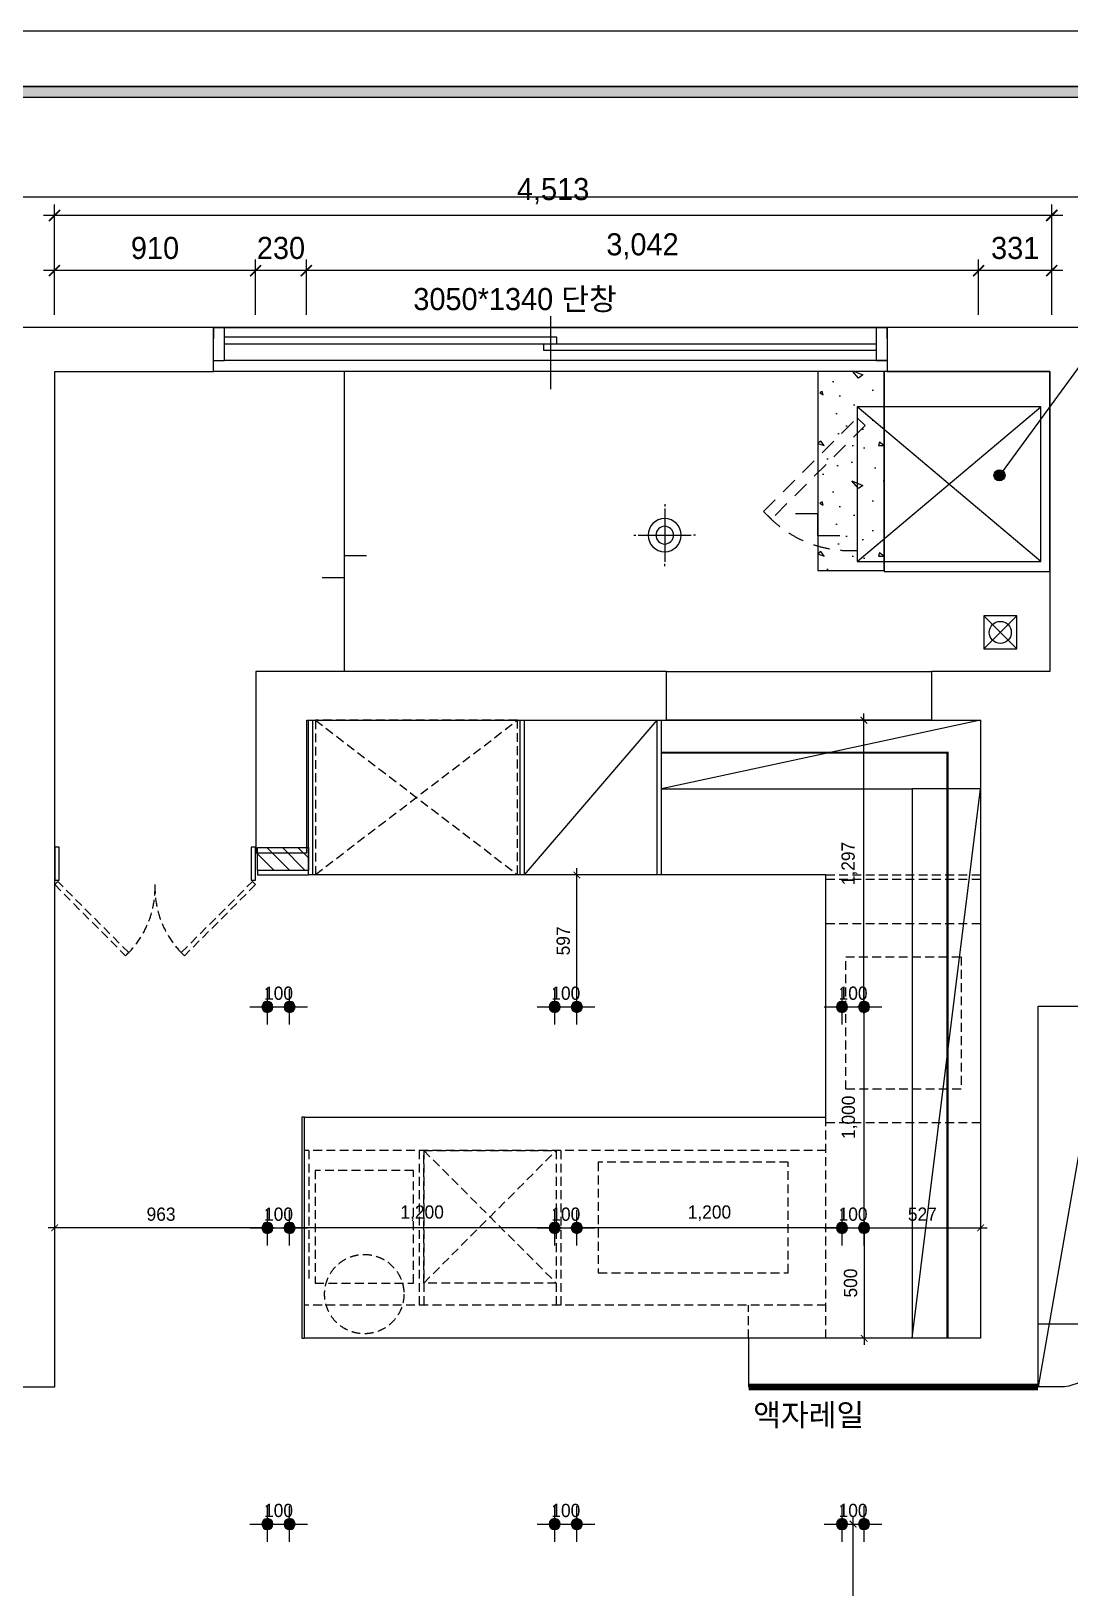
# Model space of a CAD drawing. Header units: inches. Extents: x 262342 to 305842, y 10210 to 38486.
# Drawn here: x 291561 to 296261, y 30941 to 37986 of the extents above; entities that cross this region are included whole.
import ezdxf
from ezdxf.enums import TextEntityAlignment as Align

# ---------------------------------------------------------------- set-up
doc = ezdxf.new("R2010")
doc.units = ezdxf.units.IN
doc.header["$LTSCALE"] = 50
doc.header["$MEASUREMENT"] = 0
for name, pattern in [('DH-HID2', [1.2, 0.8, -0.4]), ('HID', [2.5, 1.5, -1]), ('PHANTOM2', [1.25, 0.625, -0.125, 0.125, -0.125, 0.125, -0.125])]:
    doc.linetypes.add(name, pattern=pattern)
for name, color, linetype in [('0-ELC TEXT', 7, 'Continuous'), ('03-TEXT', 3, 'Continuous'), ('03-WAL NEW', 3, 'Continuous'), ('06-FUR', 6, 'Continuous'), ('06-LIGHT', 4, 'Continuous'), ('07-DIM', 5, 'Continuous'), ('07-DIM WAL', 5, 'Continuous'), ('2CONTINUOUS', 2, 'Continuous'), ('3.기호.계단선', 30, 'Continuous'), ('C-WIN', 4, 'Continuous'), ('CEIL-DOOR', 6, 'Continuous'), ('FORM(YOURNAME)-1', 1, 'Continuous'), ('FORM(YOURNAME)-11', 1, 'Continuous'), ('FU-FURM', 251, 'DH-HID2'), ('fur', 6, 'Continuous'), ('HAT', 8, 'Continuous'), ('RC-LIGHT', 7, 'Continuous'), ('U-LANP', 6, 'Continuous')]:
    doc.layers.add(name, color=color, linetype=linetype)
doc.styles.add('HY 울릉도 L', font='')
doc.styles.add('YOURNAME', font='HY울릉도M.TTF')
doc.styles.add('코레일둥고', font='Korail_Round_Gothic_Medium.ttf')
doc.styles.get('HY 울릉도 L').set_extended_font_data('HY울릉도L')
doc.dimstyles.new('30', dxfattribs={"dimscale": 30, "dimtxt": 2, "dimasz": 1, "dimexe": 1, "dimexo": 1, "dimgap": 1, "dimtad": 1, "dimdec": 0, "dimrnd": 0.05, "dimdsep": 46, "dimlunit": 6, "dimtxsty": 'HY 울릉도 L', "dimblk": 'ARCHTICK', "dimcen": 2.5, "dimdle": 1, "dimclrd": 133, "dimclre": 133, "dimclrt": 30, "dimadec": 0, "dimazin": 0, "dimtfac": 1, "dimtdec": 0, "dimtix": 1, "dimtmove": 2, "dimatfit": 3, "dimldrblk": 'ARCHTICK', "dimfxl": 1, "dimlwd": -1, "dimlwe": -1, "dimarcsym": 0})
doc.dimstyles.new('50', dxfattribs={"dimscale": 50, "dimtxt": 2, "dimasz": 1, "dimexe": 1, "dimexo": 1, "dimgap": 1, "dimtad": 1, "dimdec": 0, "dimrnd": 0.05, "dimdsep": 46, "dimlunit": 6, "dimtxsty": 'HY 울릉도 L', "dimblk": 'ARCHTICK', "dimcen": 2.5, "dimdle": 1, "dimclrd": 133, "dimclre": 133, "dimclrt": 30, "dimadec": 0, "dimazin": 0, "dimtfac": 1, "dimtdec": 0, "dimtix": 1, "dimtmove": 2, "dimatfit": 3, "dimldrblk": 'ARCHTICK', "dimfxl": 1, "dimlwd": -1, "dimlwe": -1, "dimarcsym": 0})
pattern_1 = [(135, (315434.546, 31989.57), (-35.35534, -35.35534), [])]

# ---------------------------------------------------------------- blocks, each defined once
blk = doc.blocks.new('FORM-ELEVATION')
at = {"layer": 'FORM(YOURNAME)-11'}
h = blk.add_hatch(color=256, dxfattribs=at)
h.dxf.hatch_style = 1
h.paths.add_polyline_path([(-10309, 35708), (71691, 35708), (71691, 35508), (-10309, 35508)])
h.paths.add_polyline_path([(-10309, -21492), (71691, -21492), (71691, -21692), (-10309, -21692)])
at = {"layer": 'Defpoints', "color": 158}
for points in [[(-10309, -21692), (71691, -21692), (71691, 35708), (-10309, 35708)], [(-8309, 33708), (61071, 33708), (61071, -19692), (-8309, -19692)]]:
    blk.add_lwpolyline(points, close=True, dxfattribs=at)
at = {"layer": 'FORM(YOURNAME)-11', "color": 250}
blk.add_lwpolyline([(-11309, -22692), (72691, -22692), (72691, 36708), (-11309, 36708)], close=True, dxfattribs=at)
at = {"layer": 'FORM(YOURNAME)-11'}
blk.add_lwpolyline([(-10309, 35708), (71691, 35708), (71691, 35508), (-10309, 35508)], close=True, dxfattribs=at)
at = {"layer": 'FORM(YOURNAME)-11', "color": 3, "style": 'YOURNAME'}
for tag, height, p in [('1', 450, (71041, -1219)), ('2', 450, (71041, -1863)), ('3', 450, (71041, -3150)), ('4', 450, (71041, -5081)), ('5', 515, (71041, -7398)), ('6', 515, (71041, -9650)), ('7', 515, (71041, -11903)), ('8', 515, (71041, -14155)), ('9', 515, (71041, -16408)), ('10', 515, (66791, -18596)), ('11', 515, (71041, -18660)), ('12', 515, (66791, -20848)), ('13', 515, (71041, -20848))]:
    blk.add_attdef(tag, text='', height=height, dxfattribs=at).set_placement(p, align=Align.MIDDLE_RIGHT)
blk = doc.blocks.new('_ArchTick')
at = {"color": 0, "linetype": 'ByBlock', "const_width": 0.15}
blk.add_lwpolyline([(-0.5, -0.5), (0.5, 0.5)], dxfattribs=at)
blk = doc.blocks.new('*D1204')
at = {"layer": '07-DIM', "color": 133}
for p, q in [((291666, 36702), (291666, 37202)), ((296179, 36702), (296179, 37202)), ((296229, 37152), (291616, 37152))]:
    blk.add_line(p, q, dxfattribs=at)
at = {"layer": 'Defpoints', "color": 0}
for p in [(291666, 37152), (291666, 36652), (296179, 36652)]:
    blk.add_point(p, dxfattribs=at)
at = {"layer": '07-DIM', "color": 133, "xscale": 50, "yscale": 50, "zscale": 50, "rotation": 180}
blk.add_blockref('_ArchTick', (291666, 37152), dxfattribs=at)
at = {"layer": '07-DIM', "color": 133, "xscale": 50, "yscale": 50, "zscale": 50}
blk.add_blockref('_ArchTick', (296179, 37152), dxfattribs=at)
at = {"layer": '07-DIM', "color": 30, "insert": (293922.5, 37262), "char_height": 100, "attachment_point": 5, "style": 'HY 울릉도 L'}
blk.add_mtext('4,513', dxfattribs=at)
blk = doc.blocks.new('*D1205')
at = {"layer": '07-DIM', "color": 133}
for p, q in [((292806, 36702), (292806, 36952)), ((295848, 36702), (295848, 36952)), ((295898, 36902), (292756, 36902))]:
    blk.add_line(p, q, dxfattribs=at)
at = {"layer": 'Defpoints', "color": 0}
for p in [(292806, 36902), (292806, 36652), (295848, 36652)]:
    blk.add_point(p, dxfattribs=at)
at = {"layer": '07-DIM', "color": 133, "xscale": 50, "yscale": 50, "zscale": 50, "rotation": 180}
blk.add_blockref('_ArchTick', (292806, 36902), dxfattribs=at)
at = {"layer": '07-DIM', "color": 133, "xscale": 50, "yscale": 50, "zscale": 50}
blk.add_blockref('_ArchTick', (295848, 36902), dxfattribs=at)
at = {"layer": '07-DIM', "color": 30, "insert": (294327, 37012), "char_height": 100, "attachment_point": 5, "style": 'HY 울릉도 L'}
blk.add_mtext('3,042', dxfattribs=at)
blk = doc.blocks.new('*D1206')
at = {"layer": '07-DIM', "color": 133}
for p, q in [((295848, 36702), (295848, 36952)), ((296179, 36702), (296179, 36952)), ((296229, 36902), (295798, 36902))]:
    blk.add_line(p, q, dxfattribs=at)
at = {"layer": 'Defpoints', "color": 0}
for p in [(295848, 36902), (295848, 36652), (296179, 36652)]:
    blk.add_point(p, dxfattribs=at)
at = {"layer": '07-DIM', "color": 133, "xscale": 50, "yscale": 50, "zscale": 50, "rotation": 180}
blk.add_blockref('_ArchTick', (295848, 36902), dxfattribs=at)
at = {"layer": '07-DIM', "color": 133, "xscale": 50, "yscale": 50, "zscale": 50}
blk.add_blockref('_ArchTick', (296179, 36902), dxfattribs=at)
at = {"layer": '07-DIM', "color": 30, "insert": (296013.5, 37004.2), "char_height": 100, "attachment_point": 5, "style": 'HY 울릉도 L'}
blk.add_mtext('331', dxfattribs=at)
blk = doc.blocks.new('*D1228')
at = {"layer": '07-DIM', "color": 133}
for p, q in [((292576, 36702), (292576, 36952)), ((292806, 36702), (292806, 36952)), ((292856, 36902), (292526, 36902))]:
    blk.add_line(p, q, dxfattribs=at)
at = {"layer": 'Defpoints', "color": 0}
for p in [(292576, 36902), (292576, 36652), (292806, 36652)]:
    blk.add_point(p, dxfattribs=at)
at = {"layer": '07-DIM', "color": 133, "xscale": 50, "yscale": 50, "zscale": 50}
blk.add_blockref('_ArchTick', (292576, 36902), dxfattribs=at)
at = {"layer": '07-DIM', "color": 133, "xscale": 50, "yscale": 50, "zscale": 50, "rotation": 180}
blk.add_blockref('_ArchTick', (292806, 36902), dxfattribs=at)
at = {"layer": '07-DIM', "color": 30, "insert": (292691, 37004.2), "char_height": 100, "attachment_point": 5, "style": 'HY 울릉도 L'}
blk.add_mtext('230', dxfattribs=at)
blk = doc.blocks.new('*D1229')
at = {"layer": '07-DIM', "color": 133}
for p, q in [((291666, 36752), (291666, 36952)), ((292576, 36702), (292576, 36952)), ((292626, 36902), (291616, 36902))]:
    blk.add_line(p, q, dxfattribs=at)
at = {"layer": 'Defpoints', "color": 0}
for p in [(291666, 36902), (291666, 36702), (292576, 36652)]:
    blk.add_point(p, dxfattribs=at)
at = {"layer": '07-DIM', "color": 133, "xscale": 50, "yscale": 50, "zscale": 50, "rotation": 180}
blk.add_blockref('_ArchTick', (291666, 36902), dxfattribs=at)
at = {"layer": '07-DIM', "color": 133, "xscale": 50, "yscale": 50, "zscale": 50}
blk.add_blockref('_ArchTick', (292576, 36902), dxfattribs=at)
at = {"layer": '07-DIM', "color": 30, "insert": (292121, 37004.2), "char_height": 100, "attachment_point": 5, "style": 'HY 울릉도 L'}
blk.add_mtext('910', dxfattribs=at)
blk = doc.blocks.new('vudausseh')
for p, q in [((274371, 35190), (274521, 35340)), ((274371, 35340), (274521, 35190))]:
    blk.add_line(p, q)
blk.add_lwpolyline([(274371, 35190), (274521, 35190), (274521, 35340), (274371, 35340)], close=True)
blk.add_circle((274446, 35265), 50)
at = {"layer": '2CONTINUOUS'}
for points in [[(269792, 36135.5), (269792, 35935.5), (269927, 35935.5), (269927, 31850.5), (270167, 31850.5), (270167, 36445.5), (270885, 36445.5), (270885, 36645.5), (269967, 36645.5), (269967, 36135.5), (269792, 36135.5)], [(273935, 36645.5), (273935, 36445.5), (274670, 36445.5), (274670, 35087.5), (274135, 35087.5), (274135, 34867.5), (274357, 34867.5), (274357, 32070.5), (273307, 32070.5), (273307, 31850.5), (274617, 31850.5), (274617, 33574), (274823, 33574), (274823, 36645.5), (273935, 36645.5)], [(272935, 35087.5), (271078, 35087.5), (271078, 34267.5), (271308, 34267.5), (271308, 34867.5), (272935, 34867.5), (272935, 35087.5)]]:
    blk.add_lwpolyline(points, dxfattribs=at)
at = {"layer": '3.기호.계단선', "color": 7}
for p, q in [((271478, 35087.5), (271478, 36445.5)), ((275899, 32134), (274617, 32134))]:
    blk.add_line(p, q, dxfattribs=at)
blk.add_lwpolyline([(274670, 36445.5), (273920, 36445.5), (273920, 35540.5), (274670, 35540.5), (274670, 36445.5)], dxfattribs=at)
at = {"layer": 'C-WIN'}
for p, q in [((273885, 36645.5), (270935, 36645.5)), ((272410, 36695.5), (272410, 36365.5)), ((273885, 36495.5), (270935, 36495.5)), ((273935, 36495.5), (270935, 36495.5))]:
    blk.add_line(p, q, dxfattribs=at)
for points in [[(270885, 36645.5), (273935, 36645.5), (273935, 36445.5), (270885, 36445.5)], [(272935, 35087.5), (274135, 35087.5), (274135, 34867.5), (272935, 34867.5)]]:
    blk.add_lwpolyline(points, close=True, dxfattribs=at)
for points in [[(270885, 36495.5), (270935, 36495.5), (270935, 36645.5), (270885, 36645.5), (270885, 36595.5)], [(273935, 36595.5), (273935, 36645.5), (273885, 36645.5), (273885, 36495.5), (273935, 36495.5)], [(270935, 36570.5), (272440, 36570.5), (272440, 36600.5), (270935, 36600.5)], [(273885, 36540.5), (272380, 36540.5), (272380, 36570.5), (273885, 36570.5)]]:
    blk.add_lwpolyline(points, dxfattribs=at)
at = {"layer": '0-ELC TEXT', "style": '코레일둥고'}
blk.add_text('3050*1340 단창', height=100, dxfattribs=at).set_placement((271790, 36723.5))
blk = doc.blocks.new('VJSWJDEH')
at = {"layer": '03-WAL NEW'}
h = blk.add_hatch(dxfattribs=at)
h.set_pattern_fill('_USER', color=256, scale=50, angle=135, pattern_type=0)
h.set_pattern_definition(pattern_1)
h.paths.add_polyline_path([(292585, 34291.5), (292815, 34291.5), (292815, 34187.5), (292585, 34187.5)])
h = blk.add_hatch(dxfattribs=at)
h.set_pattern_fill('_USER', color=256, scale=50, angle=135, pattern_type=0)
h.set_pattern_definition(pattern_1)
h.paths.add_polyline_path([(292585, 34291.5), (292815, 34291.5), (292815, 34187.5), (292585, 34187.5)])
at = {"layer": '3.기호.계단선'}
h = blk.add_hatch(dxfattribs=at)
h.set_pattern_fill('CONC', color=8, scale=500)
h.set_pattern_definition([(0, (289014.07, 14509.95), (0, 500), [0, -500]), (0, (289019.07, 14334.95), (0, 500), [0, -500]), (0, (289034.07, 14604.95), (0, 500), [0, -500]), (338.1986, (288774.07, 14449.95), (1500, -500), [53.852, -2638.731]), (216.8699, (288824.07, 14429.95), (1500, 1000), [25, -2475]), (130.6013, (288804.07, 14414.954), (2500, -3000), [46.098, -4563.6745]), (206.565, (288639.07, 14354.95), (-500, -500), [11.18, -1106.854]), (326.3099, (288629.07, 14349.95), (1000, -500), [18.028, -1784.748]), (108.43495, (288644.07, 14339.95), (-500, 1000), [15.811, -1565.327]), (225, (288959.07, 14304.95), (-1e-13, -500), [21.213, -685.894]), (0, (288944.07, 14289.95), (500, 500), [30, -470]), (135, (288974.07, 14289.95), (-500, 6e-14), [21.213, -685.894]), (251.56505, (288899.07, 14624.95), (500, 1000), [15.811, -1565.327]), (0, (288894.07, 14609.95), (500, 500), [25, -475]), (143.1301, (288919.07, 14609.95), (-1500, 1000), [25, -2475]), (213.6901, (288634.07, 14629.95), (1000, 500), [18.028, -1784.748]), (341.56505, (288619.07, 14619.95), (-1000, 500), [31.623, -1549.516]), (126.8699, (288649.07, 14609.95), (1000, -1500), [25, -2475]), (0, (288779.07, 14609.95), (0, 500), [0, -500]), (0, (288644.07, 14479.95), (0, 500), [0, -500]), (0, (288784.07, 14294.95), (0, 500), [0, -500]), (0, (288919.07, 14449.95), (0, 500), [0, -500]), (0, (288774.07, 14534.95), (0, 500), [0, -500]), (0, (288664.07, 14549.95), (0, 500), [0, -500]), (0, (288709.07, 14519.95), (0, 500), [0, -500]), (0, (288689.07, 14399.95), (0, 500), [0, -500]), (0, (288569.07, 14419.95), (0, 500), [0, -500]), (0, (288574.07, 14534.95), (0, 500), [0, -500]), (0, (288559.07, 14644.95), (0, 500), [0, -500]), (0, (288714.07, 14664.95), (0, 500), [0, -500]), (0, (288824.07, 14684.95), (0, 500), [0, -500]), (0, (288999.07, 14664.95), (0, 500), [0, -500]), (0, (288879.07, 14509.95), (0, 500), [0, -500]), (0, (288829.07, 14599.95), (0, 500), [0, -500]), (0, (288869.07, 14359.95), (0, 500), [0, -500]), (0, (288719.07, 14334.95), (0, 500), [0, -500]), (0, (288869.07, 14224.95), (0, 500), [0, -500]), (0, (288704.07, 14254.95), (0, 500), [0, -500]), (0, (288544.07, 14239.95), (0, 500), [0, -500]), (0, (288604.07, 14214.95), (0, 500), [0, -500]), (0, (288609.07, 14284.95), (0, 500), [0, -500]), (0, (288944.07, 14204.95), (0, 500), [0, -500]), (0, (289004.07, 14409.95), (0, 500), [0, -500]), (0, (288979.07, 14559.95), (0, 500), [0, -500]), (0, (288749.07, 14199.95), (0, 500), [0, -500])])
h.paths.add_polyline_path([(295420, 36445.5), (295120, 36445.5), (295120, 35545.5), (295420, 35545.5)])
at = {"color": 8}
for points in [[(295220, 35702), (295120, 35702), (295120, 35802), (295020, 35802)], [(292878, 35513), (292978, 35513), (292978, 35613), (293078, 35613)]]:
    blk.add_lwpolyline(points, dxfattribs=at)
at = {"layer": '03-WAL NEW'}
blk.add_lwpolyline([(292585, 34291.5), (292815, 34291.5), (292815, 34187.5), (292585, 34187.5)], close=True, dxfattribs=at)
blk.add_lwpolyline([(292585, 34291.5), (292815, 34291.5), (292815, 34187.5), (292585, 34187.5)], close=True, dxfattribs=at)
at = {"layer": '06-FUR', "color": 8}
for p, q in [((292815, 34167.5), (292815, 34867.5)), ((292835, 34167.5), (292835, 34867.5)), ((293773, 34167.5), (293773, 34867.5)), ((293793, 34167.5), (293793, 34867.5)), ((293793, 34167.5), (294393, 34867.5)), ((294393, 34167.5), (294393, 34867.5)), ((294413, 34167.5), (294413, 34867.5)), ((296417, 33574), (296117, 31850.5))]:
    blk.add_line(p, q, dxfattribs=at)
for points in [[(292815, 34867.5), (295857, 34867.5), (295857, 32070.5), (292797, 32070.5), (292797, 33070.5), (295157, 33070.5), (295157, 34167.5), (292815, 34167.5), (292815, 34867.5)], [(295857, 34867.5), (294413, 34557.5), (295547, 34557.5), (295547, 32070.5), (295857, 34557.5), (295547, 34557.5)], [(292797, 33070.5), (292785, 33070.5), (292785, 32070.5), (292797, 32070.5)]]:
    blk.add_lwpolyline(points, dxfattribs=at)
for points in [[(291667, 34143.5), (291687, 34143.5), (291687, 34293.5), (291667, 34293.5)], [(291667, 34143.5), (291687, 34143.5), (291687, 34293.5), (291667, 34293.5)], [(292556, 34143.5), (292576, 34143.5), (292576, 34293.5), (292556, 34293.5)], [(292556, 34143.5), (292576, 34143.5), (292576, 34293.5), (292556, 34293.5)], [(292585, 34187.5), (292585, 34167.5), (292815, 34167.5), (292815, 34187.5)], [(292585, 34187.5), (292585, 34167.5), (292815, 34167.5), (292815, 34187.5)]]:
    blk.add_lwpolyline(points, close=True, dxfattribs=at)
blk.add_lwpolyline([(296217, 31850.5), (296117, 31850.5), (296117, 33574), (296417, 33574), (296417, 32050.5, -0.414214)], format="xyb", close=True, dxfattribs=at)
at = {"layer": '3.기호.계단선', "color": 8}
blk.add_lwpolyline([(295420, 36445.5), (295120, 36445.5), (295120, 35545.5), (295420, 35545.5), (295420, 36445.5)], dxfattribs=at)
at = {"layer": 'FU-FURM', "color": 8}
for p, q in [((292847, 34169.5), (293761, 34867.5)), ((292847, 34867.5), (293761, 34169.5)), ((295157, 34167.5), (295857, 34167.5)), ((295157, 34147.5), (295857, 34147.5)), ((295157, 33947.5), (295857, 33947.5)), ((295157, 32070.5), (295157, 33070.5)), ((295157, 33047.5), (295857, 33047.5)), ((295157, 33047.5), (295857, 33047.5)), ((295157, 32920.5), (292797, 32920.5)), ((292817, 32920.5), (292817, 32320.5)), ((293317, 32920.5), (293317, 32220.5)), ((293337, 32920.5), (293937, 32320.5)), ((293337, 32320.5), (293937, 32920.5)), ((293337, 32920.5), (293337, 32220.5)), ((293937, 32920.5), (293937, 32220.5)), ((293957, 32920.5), (293957, 32220.5)), ((295157, 32220.5), (292797, 32220.5)), ((294807, 32070.5), (294807, 32220.5))]:
    blk.add_line(p, q, dxfattribs=at)
for points in [[(292847, 34169.5), (293761, 34169.5), (293761, 34867.5), (292847, 34867.5)], [(295246.5, 33197.5), (295246.5, 33797.5), (295768.5, 33797.5), (295768.5, 33197.5)], [(293337, 32920.5), (293937, 32920.5), (293937, 32320.5), (293337, 32320.5)], [(292845.5, 32320.5), (293290.5, 32320.5), (293290.5, 32830.5), (292845.5, 32830.5)], [(294127, 32367), (294987, 32367), (294987, 32867), (294127, 32867)]]:
    blk.add_lwpolyline(points, close=True, dxfattribs=at)
for points in [[(291667, 34123.5), (291987.7, 33801.8), (292001.9, 33815.9), (291681.1, 34137.6), (291667, 34123.5)], [(291667, 34123.5), (291987.7, 33801.8), (292001.9, 33815.9), (291681.1, 34137.6), (291667, 34123.5)], [(292576, 34123.5), (292254.3, 33801.8), (292240.1, 33815.9), (292561.9, 34137.6), (292576, 34123.5)], [(292576, 34123.5), (292254.3, 33801.8), (292240.1, 33815.9), (292561.9, 34137.6), (292576, 34123.5)]]:
    blk.add_lwpolyline(points, dxfattribs=at)
blk.add_circle((293068, 32270.5), 179.5, dxfattribs=at)
for centre, start, end in [((291701.7, 34109), 314.31719, 1.97632), ((291701.7, 34109), 314.31719, 1.97632), ((292540.3, 34109), 178.02368, 225.68281), ((292540.3, 34109), 178.02368, 225.68281)]:
    blk.add_arc(centre, 419.6, start, end, dxfattribs=at)
at = {"layer": 'fur', "color": 8}
for p, q in [((295299, 35586.5), (296129, 36286.5)), ((296129, 35586.5), (295299, 36286.5))]:
    blk.add_line(p, q, dxfattribs=at)
blk.add_lwpolyline([(295299, 36286.5), (295299, 35586.5), (296129, 35586.5), (296129, 36286.5)], close=True, dxfattribs=at)
at = {"layer": 'fur', "color": 8, "linetype": 'HID'}
blk.add_lwpolyline([(294874.7, 35812.2), (295299, 36236.5), (295334.4, 36201.1), (294910.1, 35776.9)], close=True, dxfattribs=at)
blk.add_arc((295264, 36148.5), 513.2, 223.60424, 273.90911, dxfattribs=at)
blk.add_blockref('vudausseh', (21500, 0))
blk = doc.blocks.new('1')
at = {"linetype": 'Continuous'}
h = blk.add_hatch(color=4, dxfattribs=at)
h.dxf.hatch_style = 1
edge = h.paths.add_edge_path()
edge.add_arc((11539653, -14273504), 37.5, 0, 360)
at = {"color": 1, "linetype": 'Continuous'}
for p, q in [((11539653, -14273637), (11539653, -14273370)), ((11539520, -14273504), (11539787, -14273504))]:
    blk.add_line(p, q, dxfattribs=at)
at = {"color": 4, "linetype": 'Continuous'}
for radius in [41.5, 37.5]:
    blk.add_circle((11539653, -14273504), radius, dxfattribs=at)
blk = doc.blocks.new('*D1251')
at = {"layer": '07-DIM WAL', "color": 133}
for p, q in [((293900, 31229.8), (294060, 31229.8)), ((293930, 31259.8), (293930, 31259.8)), ((294030, 31199.8), (294030, 31199.8))]:
    blk.add_line(p, q, dxfattribs=at)
at = {"layer": 'Defpoints', "color": 0}
for p in [(293930, 31229.8), (294030, 31229.8), (294030, 31229.8)]:
    blk.add_point(p, dxfattribs=at)
at = {"layer": '07-DIM WAL', "color": 133, "xscale": 30, "yscale": 30, "zscale": 30}
blk.add_blockref('_ArchTick', (293930, 31229.8), dxfattribs=at)
at = {"layer": '07-DIM WAL', "color": 133, "xscale": 30, "yscale": 30, "zscale": 30, "rotation": 180}
blk.add_blockref('_ArchTick', (294030, 31229.8), dxfattribs=at)
at = {"layer": '07-DIM WAL', "color": 30, "insert": (293980, 31291), "char_height": 60, "attachment_point": 5, "style": 'HY 울릉도 L'}
blk.add_mtext('100', dxfattribs=at)
blk = doc.blocks.new('*D1258')
at = {"layer": '07-DIM WAL', "color": 133}
for p, q in [((292600, 31229.8), (292760, 31229.8)), ((292630, 31259.8), (292630, 31259.8)), ((292730, 31199.8), (292730, 31199.8))]:
    blk.add_line(p, q, dxfattribs=at)
at = {"layer": 'Defpoints', "color": 0}
for p in [(292630, 31229.8), (292730, 31229.8), (292730, 31229.8)]:
    blk.add_point(p, dxfattribs=at)
at = {"layer": '07-DIM WAL', "color": 133, "xscale": 30, "yscale": 30, "zscale": 30}
blk.add_blockref('_ArchTick', (292630, 31229.8), dxfattribs=at)
at = {"layer": '07-DIM WAL', "color": 133, "xscale": 30, "yscale": 30, "zscale": 30, "rotation": 180}
blk.add_blockref('_ArchTick', (292730, 31229.8), dxfattribs=at)
at = {"layer": '07-DIM WAL', "color": 30, "insert": (292680, 31291), "char_height": 60, "attachment_point": 5, "style": 'HY 울릉도 L'}
blk.add_mtext('100', dxfattribs=at)
blk = doc.blocks.new('*D1260')
at = {"layer": '07-DIM WAL', "color": 133}
for p, q in [((295200, 31229.8), (295360, 31229.8)), ((295230, 31259.8), (295230, 31259.8)), ((295330, 31199.8), (295330, 31199.8))]:
    blk.add_line(p, q, dxfattribs=at)
at = {"layer": 'Defpoints', "color": 0}
for p in [(295230, 31229.8), (295330, 31229.8), (295330, 31229.8)]:
    blk.add_point(p, dxfattribs=at)
at = {"layer": '07-DIM WAL', "color": 133, "xscale": 30, "yscale": 30, "zscale": 30}
blk.add_blockref('_ArchTick', (295230, 31229.8), dxfattribs=at)
at = {"layer": '07-DIM WAL', "color": 133, "xscale": 30, "yscale": 30, "zscale": 30, "rotation": 180}
blk.add_blockref('_ArchTick', (295330, 31229.8), dxfattribs=at)
at = {"layer": '07-DIM WAL', "color": 30, "insert": (295280, 31291), "char_height": 60, "attachment_point": 5, "style": 'HY 울릉도 L'}
blk.add_mtext('100', dxfattribs=at)
blk = doc.blocks.new('*D1286')
at = {"layer": '07-DIM WAL', "color": 133}
for p, q in [((295250, 31229.8), (295250, 31229.8)), ((295280, 30375.5), (295280, 31259.8)), ((295250, 30405.5), (295250, 30405.5))]:
    blk.add_line(p, q, dxfattribs=at)
at = {"layer": 'Defpoints', "color": 0}
for p in [(295280, 31229.8), (295280, 31229.8), (295280, 30405.5)]:
    blk.add_point(p, dxfattribs=at)
at = {"layer": '07-DIM WAL', "color": 133, "xscale": 30, "yscale": 30, "zscale": 30}
for p, rotation in [((295280, 31229.8), 90), ((295280, 30405.5), 270)]:
    blk.add_blockref('_ArchTick', p, dxfattribs=dict(at, rotation=rotation))
at = {"layer": '07-DIM WAL', "color": 30, "insert": (295218.7, 30817.6), "char_height": 60, "attachment_point": 5, "rotation": 90, "style": 'HY 울릉도 L'}
blk.add_mtext('824', dxfattribs=at)
blk = doc.blocks.new('매입등')
at = {"layer": 'HAT', "color": 1}
for p, q in [((0, 140), (0, 130)), ((0, 120), (0, -120)), ((-140, 0), (-130, 0)), ((120, 0), (-120, 0)), ((140, 0), (130, 0)), ((-140, 0), (-130, 0)), ((0, -140), (0, -130))]:
    blk.add_line(p, q, dxfattribs=at)
blk.add_circle((0, 0), 40, dxfattribs=at)
at = {"layer": 'U-LANP'}
blk.add_circle((0, 0), 75, dxfattribs=at)
blk = doc.blocks.new('A$C59950440')
at = {"layer": 'CEIL-DOOR'}
blk.add_blockref('매입등', (140, 140), dxfattribs=at)
blk = doc.blocks.new('*D1484')
at = {"layer": '07-DIM WAL', "color": 133}
for p, q in [((293900, 32570.5), (294060, 32570.5)), ((293930, 32600.5), (293930, 32600.5)), ((294030, 32540.5), (294030, 32540.5))]:
    blk.add_line(p, q, dxfattribs=at)
at = {"layer": 'Defpoints', "color": 0}
for p in [(293930, 32570.5), (294030, 32570.5), (294030, 32570.5)]:
    blk.add_point(p, dxfattribs=at)
at = {"layer": '07-DIM WAL', "color": 133, "xscale": 30, "yscale": 30, "zscale": 30}
blk.add_blockref('_ArchTick', (293930, 32570.5), dxfattribs=at)
at = {"layer": '07-DIM WAL', "color": 133, "xscale": 30, "yscale": 30, "zscale": 30, "rotation": 180}
blk.add_blockref('_ArchTick', (294030, 32570.5), dxfattribs=at)
at = {"layer": '07-DIM WAL', "color": 30, "insert": (293980, 32631.8), "char_height": 60, "attachment_point": 5, "style": 'HY 울릉도 L'}
blk.add_mtext('100', dxfattribs=at)
blk = doc.blocks.new('*D1485')
at = {"layer": '07-DIM WAL', "color": 133}
for p, q in [((292600, 32570.5), (292760, 32570.5)), ((292630, 32600.5), (292630, 32600.5)), ((292730, 32540.5), (292730, 32540.5))]:
    blk.add_line(p, q, dxfattribs=at)
at = {"layer": 'Defpoints', "color": 0}
for p in [(292630, 32570.5), (292730, 32570.5), (292730, 32570.5)]:
    blk.add_point(p, dxfattribs=at)
at = {"layer": '07-DIM WAL', "color": 133, "xscale": 30, "yscale": 30, "zscale": 30}
blk.add_blockref('_ArchTick', (292630, 32570.5), dxfattribs=at)
at = {"layer": '07-DIM WAL', "color": 133, "xscale": 30, "yscale": 30, "zscale": 30, "rotation": 180}
blk.add_blockref('_ArchTick', (292730, 32570.5), dxfattribs=at)
at = {"layer": '07-DIM WAL', "color": 30, "insert": (292680, 32631.8), "char_height": 60, "attachment_point": 5, "style": 'HY 울릉도 L'}
blk.add_mtext('100', dxfattribs=at)
blk = doc.blocks.new('*D1486')
at = {"layer": '07-DIM WAL', "color": 133}
for p, q in [((295200, 32570.5), (295360, 32570.5)), ((295230, 32600.5), (295230, 32600.5)), ((295330, 32540.5), (295330, 32540.5))]:
    blk.add_line(p, q, dxfattribs=at)
at = {"layer": 'Defpoints', "color": 0}
for p in [(295230, 32570.5), (295330, 32570.5), (295330, 32570.5)]:
    blk.add_point(p, dxfattribs=at)
at = {"layer": '07-DIM WAL', "color": 133, "xscale": 30, "yscale": 30, "zscale": 30}
blk.add_blockref('_ArchTick', (295230, 32570.5), dxfattribs=at)
at = {"layer": '07-DIM WAL', "color": 133, "xscale": 30, "yscale": 30, "zscale": 30, "rotation": 180}
blk.add_blockref('_ArchTick', (295330, 32570.5), dxfattribs=at)
at = {"layer": '07-DIM WAL', "color": 30, "insert": (295280, 32631.8), "char_height": 60, "attachment_point": 5, "style": 'HY 울릉도 L'}
blk.add_mtext('100', dxfattribs=at)
blk = doc.blocks.new('*D1487')
at = {"layer": '07-DIM WAL', "color": 133}
for p, q in [((293900, 33570.5), (294060, 33570.5)), ((293930, 33600.5), (293930, 33600.5)), ((294030, 33540.5), (294030, 33540.5))]:
    blk.add_line(p, q, dxfattribs=at)
at = {"layer": 'Defpoints', "color": 0}
for p in [(293930, 33570.5), (294030, 33570.5), (294030, 33570.5)]:
    blk.add_point(p, dxfattribs=at)
at = {"layer": '07-DIM WAL', "color": 133, "xscale": 30, "yscale": 30, "zscale": 30}
blk.add_blockref('_ArchTick', (293930, 33570.5), dxfattribs=at)
at = {"layer": '07-DIM WAL', "color": 133, "xscale": 30, "yscale": 30, "zscale": 30, "rotation": 180}
blk.add_blockref('_ArchTick', (294030, 33570.5), dxfattribs=at)
at = {"layer": '07-DIM WAL', "color": 30, "insert": (293980, 33631.8), "char_height": 60, "attachment_point": 5, "style": 'HY 울릉도 L'}
blk.add_mtext('100', dxfattribs=at)
blk = doc.blocks.new('*D1488')
at = {"layer": '07-DIM WAL', "color": 133}
for p, q in [((292600, 33570.5), (292760, 33570.5)), ((292630, 33600.5), (292630, 33600.5)), ((292730, 33540.5), (292730, 33540.5))]:
    blk.add_line(p, q, dxfattribs=at)
at = {"layer": 'Defpoints', "color": 0}
for p in [(292630, 33570.5), (292730, 33570.5), (292730, 33570.5)]:
    blk.add_point(p, dxfattribs=at)
at = {"layer": '07-DIM WAL', "color": 133, "xscale": 30, "yscale": 30, "zscale": 30}
blk.add_blockref('_ArchTick', (292630, 33570.5), dxfattribs=at)
at = {"layer": '07-DIM WAL', "color": 133, "xscale": 30, "yscale": 30, "zscale": 30, "rotation": 180}
blk.add_blockref('_ArchTick', (292730, 33570.5), dxfattribs=at)
at = {"layer": '07-DIM WAL', "color": 30, "insert": (292680, 33631.8), "char_height": 60, "attachment_point": 5, "style": 'HY 울릉도 L'}
blk.add_mtext('100', dxfattribs=at)
blk = doc.blocks.new('*D1489')
at = {"layer": '07-DIM WAL', "color": 133}
for p, q in [((295200, 33570.5), (295360, 33570.5)), ((295230, 33600.5), (295230, 33600.5)), ((295330, 33540.5), (295330, 33540.5))]:
    blk.add_line(p, q, dxfattribs=at)
at = {"layer": 'Defpoints', "color": 0}
for p in [(295230, 33570.5), (295330, 33570.5), (295330, 33570.5)]:
    blk.add_point(p, dxfattribs=at)
at = {"layer": '07-DIM WAL', "color": 133, "xscale": 30, "yscale": 30, "zscale": 30}
blk.add_blockref('_ArchTick', (295230, 33570.5), dxfattribs=at)
at = {"layer": '07-DIM WAL', "color": 133, "xscale": 30, "yscale": 30, "zscale": 30, "rotation": 180}
blk.add_blockref('_ArchTick', (295330, 33570.5), dxfattribs=at)
at = {"layer": '07-DIM WAL', "color": 30, "insert": (295280, 33631.8), "char_height": 60, "attachment_point": 5, "style": 'HY 울릉도 L'}
blk.add_mtext('100', dxfattribs=at)
blk = doc.blocks.new('*D1490')
at = {"layer": '07-DIM WAL', "color": 133}
for p, q in [((295300, 32570.5), (295887, 32570.5)), ((295330, 32600.5), (295330, 32600.5)), ((295857, 32600.5), (295857, 32600.5))]:
    blk.add_line(p, q, dxfattribs=at)
at = {"layer": 'Defpoints', "color": 0}
for p in [(295330, 32570.5), (295857, 32570.5), (295857, 32570.5)]:
    blk.add_point(p, dxfattribs=at)
at = {"layer": '07-DIM WAL', "color": 133, "xscale": 30, "yscale": 30, "zscale": 30, "rotation": 180}
blk.add_blockref('_ArchTick', (295330, 32570.5), dxfattribs=at)
at = {"layer": '07-DIM WAL', "color": 133, "xscale": 30, "yscale": 30, "zscale": 30}
blk.add_blockref('_ArchTick', (295857, 32570.5), dxfattribs=at)
at = {"layer": '07-DIM WAL', "color": 30, "insert": (295593.5, 32631.8), "char_height": 60, "attachment_point": 5, "style": 'HY 울릉도 L'}
blk.add_mtext('527', dxfattribs=at)
blk = doc.blocks.new('*D1491')
at = {"layer": '07-DIM WAL', "color": 133}
for p, q in [((295300, 32570.5), (295300, 32570.5)), ((295330, 32600.5), (295330, 32040.5)), ((295300, 32070.5), (295300, 32070.5))]:
    blk.add_line(p, q, dxfattribs=at)
at = {"layer": 'Defpoints', "color": 0}
for p in [(295330, 32570.5), (295330, 32070.5), (295330, 32070.5)]:
    blk.add_point(p, dxfattribs=at)
at = {"layer": '07-DIM WAL', "color": 133, "xscale": 30, "yscale": 30, "zscale": 30}
for p, rotation in [((295330, 32570.5), 90), ((295330, 32070.5), 270)]:
    blk.add_blockref('_ArchTick', p, dxfattribs=dict(at, rotation=rotation))
at = {"layer": '07-DIM WAL', "color": 30, "insert": (295268.7, 32320.5), "char_height": 60, "attachment_point": 5, "rotation": 90, "style": 'HY 울릉도 L'}
blk.add_mtext('500', dxfattribs=at)
blk = doc.blocks.new('*D1492')
at = {"layer": '07-DIM WAL', "color": 133}
for p, q in [((295330, 32540.5), (295330, 33600.5)), ((295360, 33570.5), (295360, 33570.5)), ((295360, 32570.5), (295360, 32570.5))]:
    blk.add_line(p, q, dxfattribs=at)
at = {"layer": 'Defpoints', "color": 0}
for p in [(295330, 33570.5), (295330, 33570.5), (295330, 32570.5)]:
    blk.add_point(p, dxfattribs=at)
at = {"layer": '07-DIM WAL', "color": 133, "xscale": 30, "yscale": 30, "zscale": 30}
for p, rotation in [((295330, 33570.5), 90), ((295330, 32570.5), 270)]:
    blk.add_blockref('_ArchTick', p, dxfattribs=dict(at, rotation=rotation))
at = {"layer": '07-DIM WAL', "color": 30, "insert": (295264.1, 33070.5), "char_height": 60, "attachment_point": 5, "rotation": 90, "style": 'HY 울릉도 L'}
blk.add_mtext('1,000', dxfattribs=at)
blk = doc.blocks.new('*D1493')
at = {"layer": '07-DIM WAL', "color": 133}
for p, q in [((295329, 33540.5), (295329, 34897.5)), ((295300, 34867.5), (295299, 34867.5)), ((295300, 33570.5), (295299, 33570.5))]:
    blk.add_line(p, q, dxfattribs=at)
at = {"layer": 'Defpoints', "color": 0}
for p in [(295329, 34867.5), (295330, 34867.5), (295330, 33570.5)]:
    blk.add_point(p, dxfattribs=at)
at = {"layer": '07-DIM WAL', "color": 133, "xscale": 30, "yscale": 30, "zscale": 30}
for p, rotation in [((295329, 34867.5), 90), ((295329, 33570.5), 270)]:
    blk.add_blockref('_ArchTick', p, dxfattribs=dict(at, rotation=rotation))
at = {"layer": '07-DIM WAL', "color": 30, "insert": (295263, 34219), "char_height": 60, "attachment_point": 5, "rotation": 90, "style": 'HY 울릉도 L'}
blk.add_mtext('1,297', dxfattribs=at)
blk = doc.blocks.new('*D1494')
at = {"layer": '07-DIM WAL', "color": 133}
for p, q in [((295260, 32570.5), (294000, 32570.5)), ((294030, 32600.5), (294030, 32600.5)), ((295230, 32600.5), (295230, 32600.5))]:
    blk.add_line(p, q, dxfattribs=at)
at = {"layer": 'Defpoints', "color": 0}
for p in [(294030, 32570.5), (294030, 32570.5), (295230, 32570.5)]:
    blk.add_point(p, dxfattribs=at)
at = {"layer": '07-DIM WAL', "color": 133, "xscale": 30, "yscale": 30, "zscale": 30, "rotation": 180}
blk.add_blockref('_ArchTick', (294030, 32570.5), dxfattribs=at)
at = {"layer": '07-DIM WAL', "color": 133, "xscale": 30, "yscale": 30, "zscale": 30}
blk.add_blockref('_ArchTick', (295230, 32570.5), dxfattribs=at)
at = {"layer": '07-DIM WAL', "color": 30, "insert": (294630, 32636.4), "char_height": 60, "attachment_point": 5, "style": 'HY 울릉도 L'}
blk.add_mtext('1,200', dxfattribs=at)
blk = doc.blocks.new('*D1495')
at = {"layer": '07-DIM WAL', "color": 133}
for p, q in [((293960, 32570.5), (292700, 32570.5)), ((292730, 32600.5), (292730, 32600.5)), ((293930, 32600.5), (293930, 32600.5))]:
    blk.add_line(p, q, dxfattribs=at)
at = {"layer": 'Defpoints', "color": 0}
for p in [(292730, 32570.5), (292730, 32570.5), (293930, 32570.5)]:
    blk.add_point(p, dxfattribs=at)
at = {"layer": '07-DIM WAL', "color": 133, "xscale": 30, "yscale": 30, "zscale": 30, "rotation": 180}
blk.add_blockref('_ArchTick', (292730, 32570.5), dxfattribs=at)
at = {"layer": '07-DIM WAL', "color": 133, "xscale": 30, "yscale": 30, "zscale": 30}
blk.add_blockref('_ArchTick', (293930, 32570.5), dxfattribs=at)
at = {"layer": '07-DIM WAL', "color": 30, "insert": (293330, 32636.4), "char_height": 60, "attachment_point": 5, "style": 'HY 울릉도 L'}
blk.add_mtext('1,200', dxfattribs=at)
blk = doc.blocks.new('*D1496')
at = {"layer": '07-DIM WAL', "color": 133}
for p, q in [((292660, 32570.5), (291637, 32570.5)), ((291667, 32600.5), (291667, 32600.5)), ((292630, 32600.5), (292630, 32600.5))]:
    blk.add_line(p, q, dxfattribs=at)
at = {"layer": 'Defpoints', "color": 0}
for p in [(291667, 32570.5), (291667, 32570.5), (292630, 32570.5)]:
    blk.add_point(p, dxfattribs=at)
at = {"layer": '07-DIM WAL', "color": 133, "xscale": 30, "yscale": 30, "zscale": 30, "rotation": 180}
blk.add_blockref('_ArchTick', (291667, 32570.5), dxfattribs=at)
at = {"layer": '07-DIM WAL', "color": 133, "xscale": 30, "yscale": 30, "zscale": 30}
blk.add_blockref('_ArchTick', (292630, 32570.5), dxfattribs=at)
at = {"layer": '07-DIM WAL', "color": 30, "insert": (292148.5, 32631.8), "char_height": 60, "attachment_point": 5, "style": 'HY 울릉도 L'}
blk.add_mtext('963', dxfattribs=at)
blk = doc.blocks.new('*D1497')
at = {"layer": '07-DIM WAL', "color": 133}
for p, q in [((294030, 33540.5), (294030, 34197.5)), ((294000, 34167.5), (294000, 34167.5)), ((294000, 33570.5), (294000, 33570.5))]:
    blk.add_line(p, q, dxfattribs=at)
at = {"layer": 'Defpoints', "color": 0}
for p in [(294030, 34167.5), (294030, 34167.5), (294030, 33570.5)]:
    blk.add_point(p, dxfattribs=at)
at = {"layer": '07-DIM WAL', "color": 133, "xscale": 30, "yscale": 30, "zscale": 30}
for p, rotation in [((294030, 34167.5), 90), ((294030, 33570.5), 270)]:
    blk.add_blockref('_ArchTick', p, dxfattribs=dict(at, rotation=rotation))
at = {"layer": '07-DIM WAL', "color": 30, "insert": (293968.7, 33869), "char_height": 60, "attachment_point": 5, "rotation": 90, "style": 'HY 울릉도 L'}
blk.add_mtext('597', dxfattribs=at)

msp = doc.modelspace()

# ---------------------------------------------------------------- hatches: boundary and pattern name
at = {"layer": '03-TEXT'}
h = msp.add_hatch(color=7, dxfattribs=at)
h.dxf.hatch_style = 1
edge = h.paths.add_edge_path()
edge.add_arc((295942.5, 35975.5), 25, 31.66838, 391.66838)
h = msp.add_hatch(color=7, dxfattribs=at)
h.dxf.hatch_style = 1
edge = h.paths.add_edge_path()
edge.add_arc((295942.5, 35975.5), 25, 31.66838, 391.66838)

# ---------------------------------------------------------------- linework, layer by layer
at = {"layer": '03-TEXT', "color": 7}
msp.add_lwpolyline([(296763.5, 36777.8), (296529, 36777.8), (295942.5, 35975.5)], dxfattribs=at)
msp.add_circle((295942.5, 35975.5), 25, dxfattribs=at)
msp.add_circle((295942.5, 35975.5), 25, dxfattribs=at)
at = {"layer": '06-LIGHT', "color": 10, "linetype": 'HID', "lineweight": 25, "const_width": 10}
msp.add_lwpolyline([(294413, 34720.5), (295707, 34720.5), (295707, 32070.5)], dxfattribs=at)
at = {"layer": '3.기호.계단선', "color": 140, "linetype": 'PHANTOM2', "ltscale": 10, "const_width": 30}
msp.add_lwpolyline([(294807, 31850.5), (296117, 31850.5)], dxfattribs=at)

# ---------------------------------------------------------------- block references
msp.add_blockref('VJSWJDEH', (0, 0))
at = {"layer": 'FORM(YOURNAME)-1', "xscale": 0.2500000000000001, "yscale": 0.2500000000000001, "zscale": 0.2500000000000001}
msp.add_blockref('FORM-ELEVATION', (287168.6, 28809), dxfattribs=at)
at = {"layer": 'RC-LIGHT', "xscale": -1}
msp.add_blockref('A$C59950440', (294567.5, 35565), dxfattribs=at)
at = {"layer": 'RC-LIGHT', "xscale": -0.6024096385271789, "yscale": 0.6024096385271789, "zscale": 0.6024096385271789, "rotation": 270}
for p in [(8891126.3, -6918028), (8891226.3, -6918028), (8892426.3, -6918028), (8892526.3, -6918028), (8893726.3, -6918028), (8893826.3, -6918028), (8891126.3, -6919028), (8891226.3, -6919028), (8892426.3, -6919028), (8892526.3, -6919028), (8893726.3, -6919028), (8893826.3, -6919028), (8891126.3, -6920368.7), (8891226.3, -6920368.7), (8892426.3, -6920368.7), (8892526.3, -6920368.7), (8893726.3, -6920368.7), (8893826.3, -6920368.7)]:
    msp.add_blockref('1', p, dxfattribs=at)

# ---------------------------------------------------------------- texts
at = {"layer": '3.기호.계단선', "color": 140, "linetype": 'PHANTOM2', "ltscale": 10, "style": '코레일둥고'}
msp.add_text('액자레일', height=100, dxfattribs=at).set_placement((294828, 31674))

# ---------------------------------------------------------------- dimensions: what is measured, and where the dimension line sits
at = {"layer": '07-DIM'}
for base, p1, p2, picture, middle in [((291666, 37152), (296179, 36652), (291666, 36652), '*D1204', (293922.5, 37262)), ((291666, 36902), (292576, 36652), (291666, 36702), '*D1229', (292121, 37004.2)), ((292576, 36902), (292806, 36652), (292576, 36652), '*D1228', (292691, 37004.2)), ((292806, 36902), (295848, 36652), (292806, 36652), '*D1205', (294327, 37012)), ((295848, 36902), (296179, 36652), (295848, 36652), '*D1206', (296013.5, 37004.2))]:
    dim = msp.add_linear_dim(base=base, p1=p1, p2=p2, dimstyle='50', dxfattribs=at)
    dim.commit()
    dim.dimension.update_dxf_attribs({"geometry": picture, "text_midpoint": middle})
at = {"layer": '07-DIM WAL'}
for base, p1, p2, picture, middle in [((295329, 34867.5), (295330, 33570.5), (295330, 34867.5), '*D1493', (295263, 34219)), ((294030, 34167.5), (294030, 33570.5), (294030, 34167.5), '*D1497', (293968.7, 33869)), ((295330, 33570.5), (295330, 32570.5), (295330, 33570.5), '*D1492', (295264.1, 33070.5)), ((295330, 32070.5), (295330, 32570.5), (295330, 32070.5), '*D1491', (295268.7, 32320.5)), ((295280, 31229.8), (295280, 30405.5), (295280, 31229.8), '*D1286', (295218.7, 30817.6))]:
    dim = msp.add_linear_dim(base=base, p1=p1, p2=p2, angle=90, dimstyle='30', dxfattribs=at)
    dim.commit()
    dim.dimension.update_dxf_attribs({"geometry": picture, "text_midpoint": middle})
for base, p1, p2, picture, middle in [((292730, 33570.5), (292630, 33570.5), (292730, 33570.5), '*D1488', (292680, 33631.8)), ((294030, 33570.5), (293930, 33570.5), (294030, 33570.5), '*D1487', (293980, 33631.8)), ((295330, 33570.5), (295230, 33570.5), (295330, 33570.5), '*D1489', (295280, 33631.8)), ((292730, 32570.5), (292630, 32570.5), (292730, 32570.5), '*D1485', (292680, 32631.8)), ((294030, 32570.5), (293930, 32570.5), (294030, 32570.5), '*D1484', (293980, 32631.8)), ((295330, 32570.5), (295230, 32570.5), (295330, 32570.5), '*D1486', (295280, 32631.8)), ((292730, 31229.8), (292630, 31229.8), (292730, 31229.8), '*D1258', (292680, 31291)), ((294030, 31229.8), (293930, 31229.8), (294030, 31229.8), '*D1251', (293980, 31291)), ((295330, 31229.8), (295230, 31229.8), (295330, 31229.8), '*D1260', (295280, 31291))]:
    dim = msp.add_linear_dim(base=base, p1=p1, p2=p2, dimstyle='30', override={"dimtfill": 0}, dxfattribs=at)
    dim.commit()
    dim.dimension.update_dxf_attribs({"geometry": picture, "text_midpoint": middle})
for base, p1, p2, picture, middle in [((291667, 32570.5), (292630, 32570.5), (291667, 32570.5), '*D1496', (292148.5, 32631.8)), ((292730, 32570.5), (293930, 32570.5), (292730, 32570.5), '*D1495', (293330, 32636.4)), ((294030, 32570.5), (295230, 32570.5), (294030, 32570.5), '*D1494', (294630, 32636.4)), ((295857, 32570.5), (295330, 32570.5), (295857, 32570.5), '*D1490', (295593.5, 32631.8))]:
    dim = msp.add_linear_dim(base=base, p1=p1, p2=p2, dimstyle='30', dxfattribs=at)
    dim.commit()
    dim.dimension.update_dxf_attribs({"geometry": picture, "text_midpoint": middle})

doc.saveas('drawing.dxf')
